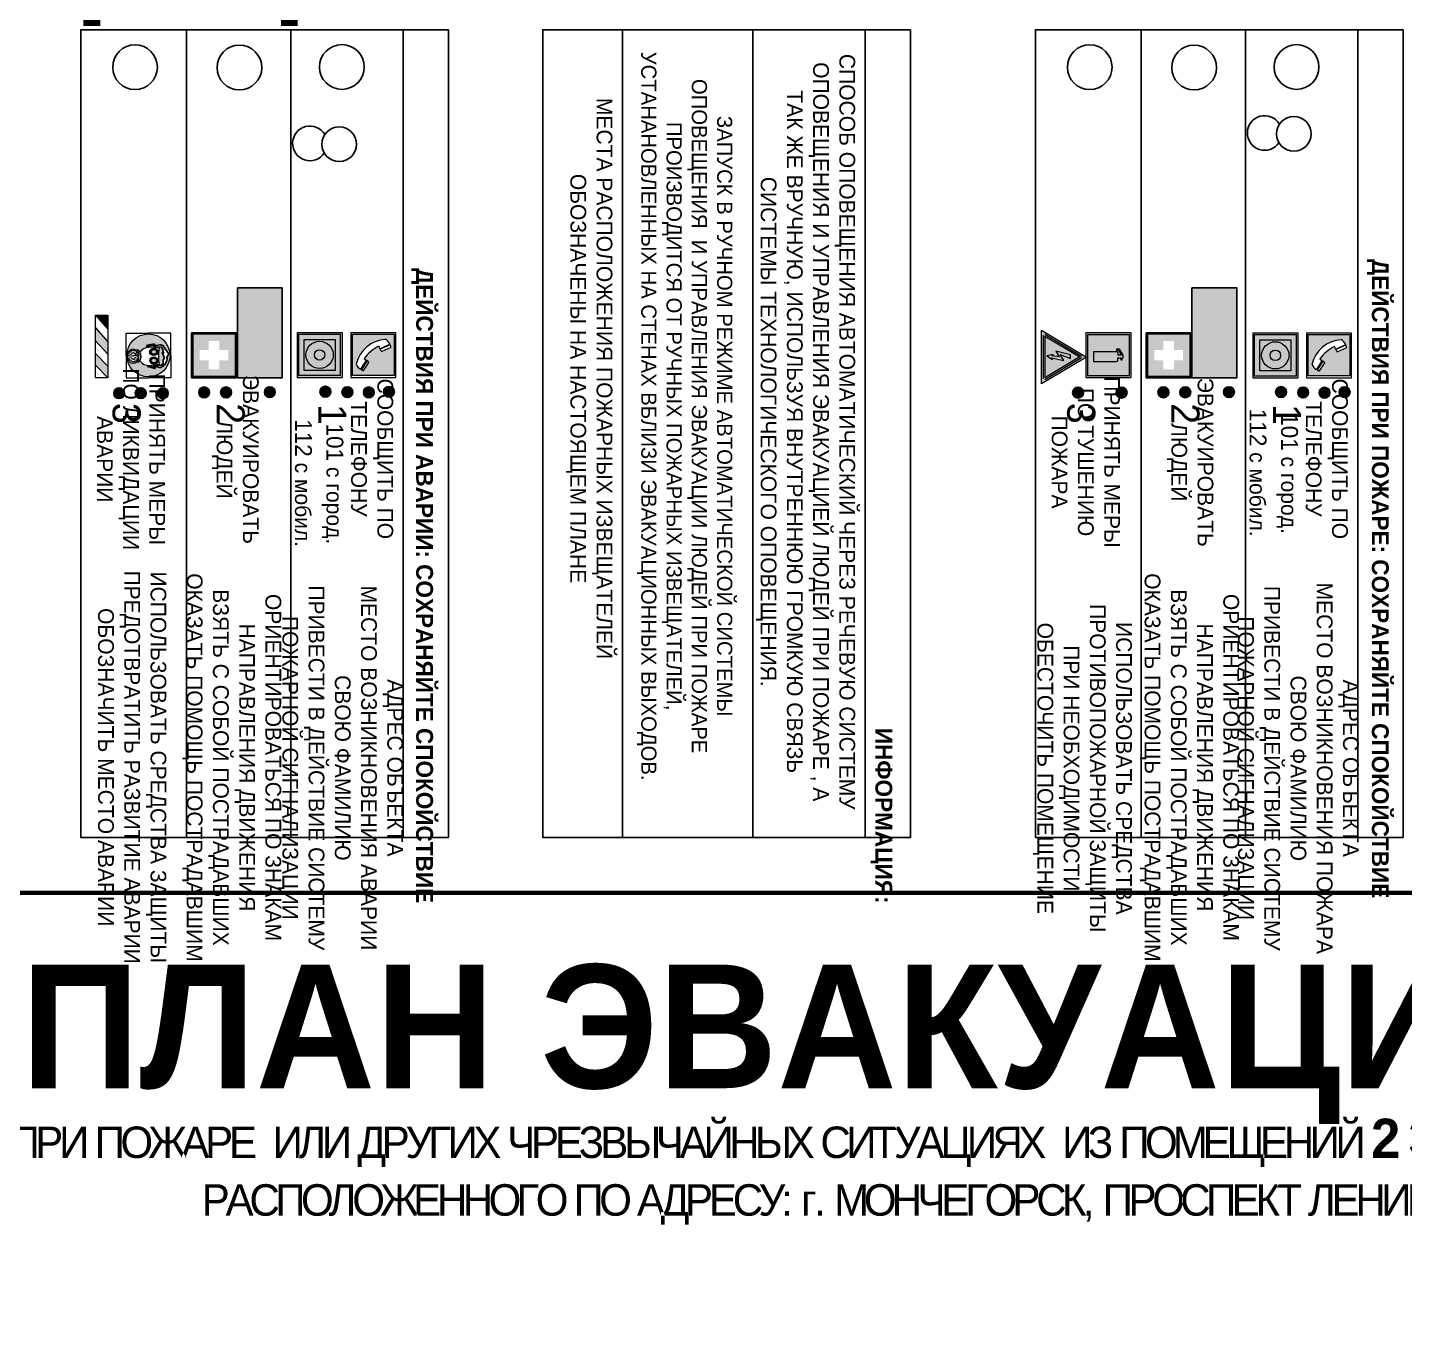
# Model space of a CAD drawing. Header units: millimetres. Extents: x 13810 to 67229, y 12374 to 21950.
# Drawn here: x 24437.2 to 24682.3, y 19401 to 19631 of the extents above; entities that cross this region are included whole.
import ezdxf

# ---------------------------------------------------------------- set-up
doc = ezdxf.new("R2010")
doc.units = ezdxf.units.MM
doc.styles.add('обычный', font='arial.ttf')

# ---------------------------------------------------------------- blocks, each defined once
blk = doc.blocks.new('A$C38D26F80')
h = blk.add_hatch(color=5)
h.dxf.hatch_style = 1
h.paths.add_polyline_path([(-8.77, -4.48, 1), (-0.19, -4.48, 1)])
h.paths.add_polyline_path([(-6.75, -3.58), (-6.75, -3.31), (-6.62, -3.22), (-6.5, -3.22), (-6.42, -3.3), (-6.39, -3.28), (-6.59, -2.23), (-6.59, -2.01), (-6.38, -1.58), (-4.76, -0.4), (-4.13, -0.79, -0.362848), (-2.1, -2.1, -0.201049), (-2.17, -2.48, 0.085434), (-2.26, -3.13), (-1.9, -3.16), (-2.25, -4.7), (-2.4, -4.59), (-2.43, -4.34), (-2.36, -4.34), (-2.14, -3.34), (-2.47, -3.42), (-2.58, -1.95), (-2.77, -1.58), (-3.58, -1.52), (-3.92, -1.26), (-5.05, -1.73), (-4.87, -1.39), (-5.41, -1.6), (-5.41, -1.46), (-6.13, -1.87), (-6.18, -3.5), (-6.56, -3.47), (-6.37, -4.59), (-6.16, -4.43), (-6.16, -4.66), (-6.36, -4.79), (-6.37, -4.8), (-6.51, -4.76)], flags=16)
h.paths.add_polyline_path([(-6.51, -4.76), (-6.36, -4.79), (-6.37, -4.8)], flags=0)
h.paths.add_polyline_path([(-5.92, -2.34, 0.089508), (-2.67, -2.35), (-2.48, -3.88, -0.268602), (-3.4, -6.18, 0.262449), (-5.2, -6.18, -0.268602), (-6.11, -3.88)], flags=16)
edge = h.paths.add_edge_path(flags=16)
edge.add_ellipse((-5.19, -3.41), major_axis=(0, 0.842), ratio=0.848992, start_angle=0, end_angle=360)
edge = h.paths.add_edge_path(flags=0)
edge.add_ellipse((-5.19, -3.39), major_axis=(0, 0.665), ratio=0.853798, start_angle=0, end_angle=360)
edge = h.paths.add_edge_path(flags=0)
edge.add_ellipse((-5.19, -3.4), major_axis=(0, 0.528), ratio=0.864094, start_angle=0, end_angle=360)
edge = h.paths.add_edge_path(flags=16)
edge.add_ellipse((-3.47, -3.4), major_axis=(0, 0.842), ratio=0.848992, start_angle=0, end_angle=360)
h.paths.add_polyline_path([(-3.13, -6.45), (-3.13, -6.84, 0.383174), (-5.57, -6.85), (-5.57, -6.49, -0.369952)], flags=16)
edge = h.paths.add_edge_path(flags=0)
edge.add_ellipse((-3.47, -3.39), major_axis=(0, 0.665), ratio=0.853798, start_angle=0, end_angle=360)
edge = h.paths.add_edge_path(flags=0)
edge.add_ellipse((-3.47, -3.4), major_axis=(0, 0.528), ratio=0.864094, start_angle=0, end_angle=360)
edge = h.paths.add_edge_path(flags=16)
edge.add_ellipse((-4.34, -7.57), major_axis=(-1.48, 0), ratio=0.744955, start_angle=0, end_angle=360)
h.paths.add_polyline_path([(-5.01, -6.85, -1), (-5.15, -6.85, -1)], flags=0)
h.paths.add_polyline_path([(-5.33, -7.14, -1), (-5.47, -7.14, -1)], flags=0)
h.paths.add_polyline_path([(-4.61, -6.71, -1), (-4.74, -6.71, -1)], flags=16)
h.paths.add_polyline_path([(-5.43, -7.51, -1), (-5.57, -7.51, -1)], flags=0)
h.paths.add_polyline_path([(-4.26, -6.67, -1), (-4.4, -6.67, -1)], flags=16)
h.paths.add_polyline_path([(-4.74, -7.14, -1), (-4.88, -7.14, -1)], flags=0)
h.paths.add_polyline_path([(-4.93, -7.43, -1), (-5.07, -7.43, -1)], flags=0)
h.paths.add_polyline_path([(-4.41, -7.07, -1), (-4.54, -7.07, -1)], flags=0)
h.paths.add_polyline_path([(-5.33, -7.87, -1), (-5.46, -7.87, -1)], flags=0)
h.paths.add_polyline_path([(-3.8, -6.71, -1), (-3.94, -6.71, -1)], flags=16)
h.paths.add_polyline_path([(-4.85, -7.78, -1), (-4.98, -7.78, -1)], flags=0)
h.paths.add_polyline_path([(-3.96, -7.14, -1), (-4.1, -7.14, -1)], flags=0)
h.paths.add_polyline_path([(-4.33, -7.53, -1), (-4.47, -7.53, -1)], flags=0)
h.paths.add_polyline_path([(-5.09, -8.12, -1), (-5.23, -8.12, -1)], flags=0)
h.paths.add_polyline_path([(-3.5, -6.94, -1), (-3.64, -6.94, -1)], flags=0)
h.paths.add_polyline_path([(-4.54, -7.97, -1), (-4.68, -7.97, -1)], flags=0)
h.paths.add_polyline_path([(-3.66, -7.39, -1), (-3.8, -7.39, -1)], flags=0)
h.paths.add_polyline_path([(-4.73, -8.35, -1), (-4.86, -8.35, -1)], flags=0)
h.paths.add_polyline_path([(-4.09, -7.96, -1), (-4.23, -7.96, -1)], flags=0)
h.paths.add_polyline_path([(-3.77, -7.74, -1), (-3.91, -7.74, -1)], flags=0)
h.paths.add_polyline_path([(-3.22, -7.27, -1), (-3.35, -7.27, -1)], flags=0)
h.paths.add_polyline_path([(-4.34, -8.4, -1), (-4.47, -8.4, -1)], flags=0)
h.paths.add_polyline_path([(-3.16, -7.61, -1), (-3.3, -7.61, -1)], flags=0)
h.paths.add_polyline_path([(-3.9, -8.35, -1), (-4.04, -8.35, -1)], flags=0)
h.paths.add_polyline_path([(-3.32, -7.91, -1), (-3.46, -7.91, -1)], flags=0)
h.paths.add_polyline_path([(-3.55, -8.23, -1), (-3.69, -8.23, -1)], flags=0)
at = {"color": 5, "lineweight": 5}
for p, q in [((-4.48, 0), (-8.96, 0)), ((-8.96, 0), (-8.96, -4.48)), ((-4.48, 0), (0, 0)), ((0, 0), (0, -4.48)), ((-6.59, -2.01), (-6.38, -1.58)), ((-6.59, -2.23), (-6.59, -2.01)), ((-6.39, -3.28), (-6.59, -2.23)), ((-6.38, -1.58), (-4.76, -0.4)), ((-6.13, -1.87), (-6.18, -3.5)), ((-5.41, -1.46), (-6.13, -1.87)), ((-5.92, -2.34), (-6.11, -3.88)), ((-4.87, -1.39), (-5.41, -1.6)), ((-5.41, -1.6), (-5.41, -1.46)), ((-3.92, -1.26), (-5.05, -1.73)), ((-5.05, -1.73), (-4.87, -1.39)), ((-4.76, -0.4), (-4.13, -0.79)), ((-3.58, -1.52), (-3.92, -1.26)), ((-2.77, -1.58), (-3.58, -1.52)), ((-2.58, -1.95), (-2.77, -1.58)), ((-2.67, -2.34), (-2.48, -3.88)), ((-2.47, -3.42), (-2.58, -1.95)), ((-8.96, -8.96), (-8.96, -4.48)), ((-6.75, -3.31), (-6.62, -3.22)), ((-6.75, -3.58), (-6.75, -3.31)), ((-6.51, -4.76), (-6.75, -3.58)), ((-6.62, -3.22), (-6.5, -3.22)), ((-6.18, -3.5), (-6.56, -3.47)), ((-6.56, -3.47), (-6.37, -4.59)), ((-6.37, -4.8), (-6.51, -4.76)), ((-6.5, -3.22), (-6.42, -3.3)), ((-6.42, -3.3), (-6.39, -3.28)), ((-6.37, -4.59), (-6.16, -4.43)), ((-6.16, -4.66), (-6.37, -4.8)), ((-6.16, -4.43), (-6.16, -4.66)), ((-2.14, -3.34), (-2.47, -3.42)), ((-2.43, -4.34), (-2.4, -4.59)), ((-2.43, -4.34), (-2.36, -4.34)), ((-2.4, -4.59), (-2.25, -4.7)), ((-2.36, -4.34), (-2.14, -3.34)), ((-1.9, -3.16), (-2.26, -3.13)), ((-2.25, -4.7), (-1.9, -3.16)), ((0, -8.96), (0, -4.48)), ((-5.57, -6.49), (-5.57, -6.85)), ((-3.13, -6.45), (-3.13, -6.84)), ((-4.48, -8.96), (-8.96, -8.96)), ((-4.48, -8.96), (0, -8.96))]:
    blk.add_line(p, q, dxfattribs=at)
at = {"color": 5}
for p, q in [((-6.59, -2.01), (-6.38, -1.58)), ((-6.59, -2.23), (-6.59, -2.01)), ((-6.39, -3.28), (-6.59, -2.23)), ((-6.38, -1.58), (-4.76, -0.4)), ((-6.13, -1.87), (-6.18, -3.5)), ((-5.41, -1.46), (-6.13, -1.87)), ((-4.87, -1.39), (-5.41, -1.6)), ((-5.41, -1.6), (-5.41, -1.46)), ((-3.92, -1.26), (-5.05, -1.73)), ((-5.05, -1.73), (-4.87, -1.39)), ((-4.76, -0.4), (-4.13, -0.79)), ((-3.58, -1.52), (-3.92, -1.26)), ((-2.77, -1.58), (-3.58, -1.52)), ((-2.58, -1.95), (-2.77, -1.58)), ((-2.47, -3.42), (-2.58, -1.95)), ((-6.75, -3.31), (-6.62, -3.22)), ((-6.75, -3.58), (-6.75, -3.31)), ((-6.51, -4.76), (-6.75, -3.58)), ((-6.62, -3.22), (-6.5, -3.22)), ((-6.18, -3.5), (-6.56, -3.47)), ((-6.56, -3.47), (-6.37, -4.59)), ((-6.37, -4.8), (-6.51, -4.76)), ((-6.36, -4.79), (-6.51, -4.76)), ((-6.5, -3.22), (-6.42, -3.3)), ((-6.42, -3.3), (-6.39, -3.28)), ((-6.37, -4.59), (-6.16, -4.43)), ((-6.16, -4.66), (-6.37, -4.8)), ((-6.16, -4.66), (-6.36, -4.79)), ((-6.16, -4.43), (-6.16, -4.66)), ((-2.14, -3.34), (-2.47, -3.42)), ((-2.4, -4.59), (-2.43, -4.34)), ((-2.43, -4.34), (-2.36, -4.34)), ((-2.25, -4.7), (-2.4, -4.59)), ((-2.36, -4.34), (-2.14, -3.34)), ((-2.26, -3.13), (-1.9, -3.16)), ((-1.9, -3.16), (-2.25, -4.7))]:
    blk.add_line(p, q, dxfattribs=at)
at = {"color": 5, "lineweight": 5}
for centre, radius in [((-4.48, -4.48), 4.29), ((-5.5, -7.51), 0.0678), ((-5.4, -7.14), 0.0678), ((-5.4, -7.87), 0.0678), ((-5.16, -8.12), 0.0678), ((-5.08, -6.85), 0.0678), ((-5, -7.43), 0.0678), ((-4.91, -7.78), 0.0678), ((-4.81, -7.14), 0.0678), ((-4.67, -6.71), 0.0678), ((-4.61, -7.97), 0.0678), ((-4.47, -7.07), 0.0678), ((-4.4, -7.53), 0.0678), ((-4.33, -6.67), 0.0678), ((-4.16, -7.96), 0.0678), ((-4.03, -7.14), 0.0678), ((-3.87, -6.71), 0.0678), ((-3.84, -7.74), 0.0678), ((-3.73, -7.39), 0.0678), ((-3.62, -8.23), 0.0678), ((-3.57, -6.94), 0.0678), ((-3.39, -7.91), 0.0678), ((-3.28, -7.27), 0.0678), ((-3.23, -7.61), 0.0678), ((-4.79, -8.35), 0.0678), ((-4.4, -8.4), 0.0678), ((-3.97, -8.35), 0.0678)]:
    blk.add_circle(centre, radius, dxfattribs=at)
for centre, radius, start, end in [((-4.28, 6.66), 9.15, 259.6987, 280.1569), ((-0.47, -3.05), 1.79, 161.5846, 182.4584), ((-2.6, -2.2), 0.513, 326.4781, 11.7739), ((-3.66, -4.24), 2.47, 171.573, 231.7124), ((-4.93, -4.24), 2.47, 308.2876, 8.427), ((-4.33, -7.88), 1.87, 50.358, 131.5662), ((-4.34, -8.2), 1.82, 48.4943, 132.3565), ((-4.3, -7.78), 1.83, 60.5889, 119.4111)]:
    blk.add_arc(centre, radius, start, end, dxfattribs=at)
at = {"color": 5}
for centre, radius, start, end in [((-3.89, -2.66), 1.88, 17.387, 97.1599), ((-0.35, -3.07), 1.91, 162.2553, 181.7878), ((-2.6, -2.2), 0.511, 326.3906, 11.8614)]:
    blk.add_arc(centre, radius, start, end, dxfattribs=at)
at = {"color": 5, "lineweight": 5}
for centre, major_axis, ratio in [((-5.19, -3.41), (0, 0.842), 0.848992), ((-5.19, -3.39), (0, 0.665), 0.853798), ((-3.47, -3.4), (0, 0.842), 0.848992), ((-3.47, -3.39), (0, 0.665), 0.853798), ((-5.19, -3.4), (0, 0.528), 0.864094), ((-3.47, -3.4), (0, 0.528), 0.864094), ((-4.34, -7.57), (-1.48, 0), 0.744955)]:
    blk.add_ellipse(centre, major_axis=major_axis, ratio=ratio, dxfattribs=at)
blk = doc.blocks.new('A$C47DD6509')
at = {"lineweight": 5}
for points in [[(-8.69, 0), (-11.19, 0), (-11.19, -2.22)], [(-4.22, 0), (-6.45, 0), (-8.91, -2.22), (-6.61, -2.22)], [(0, 0), (-2.09, 0), (-4.36, -2.22), (-2.29, -2.22)]]:
    blk.add_hatch(color=242, dxfattribs=at).paths.add_polyline_path(points)
at = {"color": 242, "lineweight": 5}
for p, q in [((-11.19, -2.22), (-8.69, 0)), ((-11.19, -2.22), (-11.19, 0)), ((-11.19, 0), (-8.69, 0)), ((-11.19, 0), (0, 0)), ((-8.91, -2.22), (-6.45, 0)), ((-6.61, -2.22), (-4.22, 0)), ((-4.36, -2.22), (-2.09, 0)), ((-2.29, -2.22), (0, 0)), ((0, 0), (0, -2.22)), ((0, -2.22), (-11.19, -2.22))]:
    blk.add_line(p, q, dxfattribs=at)
blk = doc.blocks.new('A$C32E8229D')
at = {"true_color": 0xffffff}
blk.add_hatch(color=7, dxfattribs=at).paths.add_polyline_path([(0, 0), (0, -8), (16, -8), (16, 0)])
h = blk.add_hatch(color=126)
h.paths.add_polyline_path([(0.2, -0.2), (15.8, -0.2), (15.8, -7.8), (0.2, -7.8)])
h.paths.add_polyline_path([(13.49, -2.05), (12.08, -2.05), (11.37, -2.63, 0.162397), (11.29, -2.84), (11.29, -3.63), (10.35, -3.63), (10.35, -4.05), (11.68, -4.05), (11.68, -3.48), (12.26, -4.28), (11.29, -5.1), (11.29, -6.78), (11.85, -6.78), (11.85, -5.44), (12.8, -4.64), (12.8, -5.94), (14.46, -5.94), (14.46, -5.39), (13.45, -5.39), (13.45, -3.97), (12.46, -2.59), (13.15, -2.59), (13.69, -3.34), (14.18, -3)], flags=16)
h.paths.add_polyline_path([(10.74, -1.82, 1), (11.8, -1.82, 1)], flags=16)
h.paths.add_polyline_path([(9.39, -3.59), (5.99, -3.59), (6.56, -3.03), (5.91, -3.03), (5.1, -3.83), (5.91, -4.64), (6.56, -4.64), (5.99, -4.09), (9.39, -4.09)], flags=16)
h.paths.add_polyline_path([(4.29, -1.08), (1.72, -1.08), (1.72, -6.6), (4.29, -6.6)], flags=16)
at = {"color": 126}
blk.add_lwpolyline([(16, -8), (0, -8), (0, 0), (16, 0)], close=True, dxfattribs=at)
blk = doc.blocks.new('A$C18900ED3')
h = blk.add_hatch(color=126)
h.paths.add_polyline_path([(-0.18, -0.18), (-7.02, -0.18), (-7.02, -7.02), (-0.18, -7.02)])
h.paths.add_polyline_path([(-5.89, -4.46), (-5.89, -2.77), (-4.46, -2.77), (-4.46, -1.31), (-2.77, -1.31), (-2.77, -2.77), (-1.33, -2.77), (-1.33, -4.46), (-2.77, -4.46), (-2.77, -5.89), (-4.46, -5.89), (-4.46, -4.46)], flags=16)
at = {"color": 126}
for p, q in [((-7.2, 0), (-7.2, -7.2)), ((0, 0), (-7.2, 0)), ((0, -7.2), (0, 0)), ((-7.02, -7.02), (-7.02, -0.18)), ((-7.02, -0.18), (-0.18, -0.18)), ((-0.18, -0.18), (-0.18, -7.02)), ((-7.2, -7.2), (0, -7.2)), ((-0.18, -7.02), (-7.02, -7.02))]:
    blk.add_line(p, q, dxfattribs=at)
blk = doc.blocks.new('A$C456E1F9C')
at = {"lineweight": 5}
h = blk.add_hatch(color=242, dxfattribs=at)
h.paths.add_polyline_path([(0.51, -1.47), (0.51, -13.26), (12.29, -13.26), (12.29, -1.47)])
h.paths.add_polyline_path([(5.42, -4.95, -0.254479), (4.78, -5.4), (3.52, -2.53, -0.209735), (4.23, -2.4)], flags=16)
h.paths.add_polyline_path([(8.53, -8.6), (10.87, -10.17), (10.54, -10.76), (8.03, -9.13, -0.192251)], flags=16)
h.paths.add_polyline_path([(4.61, -5.49, 0.005518), (3.87, -5.72, 0.128647), (7.49, -10.01, 0.00809), (7.83, -9.33), (10.47, -10.97, -0.16736), (8.99, -12.25, -0.327862), (1.95, -3.95, -0.166952), (3.36, -2.62)], flags=16)
at = {"color": 242, "lineweight": 5}
for p, q in [((0, -13.77), (0, -0.97)), ((12.8, -0.97), (0, -0.97)), ((4.61, -5.49), (3.36, -2.62)), ((3.52, -2.53), (4.78, -5.4)), ((4.23, -2.4), (5.42, -4.95)), ((12.8, -13.77), (12.8, -0.97)), ((7.83, -9.33), (10.47, -10.97)), ((8.03, -9.13), (10.54, -10.76)), ((10.81, -10.12), (8.53, -8.6)), ((10.54, -10.76), (10.8, -10.3)), ((10.8, -10.3), (10.81, -10.12)), ((0, -13.77), (12.8, -13.77))]:
    blk.add_line(p, q, dxfattribs=at)
blk.add_lwpolyline([(0.51, -1.47), (12.29, -1.47), (12.29, -13.26), (0.51, -13.26)], close=True, dxfattribs=at)
for centre, radius, start, end in [((4.59, -5.34), 2.99, 114.2845, 152.1974), ((4.02, -3.27), 0.891, 76.3284, 123.7092), ((11.12, -3.31), 9.19, 183.9915, 256.6009), ((14.98, -39.1), 35.17, 107.1487, 108.4135), ((13.86, -0.94), 11.08, 205.5536, 234.8762), ((4.68, -4.59), 0.824, 276.9621, 334.0723), ((-13.31, 0.8), 23.44, 332.5487, 334.4027), ((8.94, -9.5), 0.989, 114.4092, 157.9388), ((7.87, -9.46), 3, 291.9291, 329.9329)]:
    blk.add_arc(centre, radius, start, end, dxfattribs=at)
blk = doc.blocks.new('A$C54414219')
at = {"true_color": 0xffffff}
h = blk.add_hatch(color=7, dxfattribs=at)
h.paths.add_polyline_path([(2.39, -9.45), (2.39, -18.3), (11.23, -18.3), (11.23, -9.45)], flags=0)
h.paths.add_polyline_path([(10.71, -13.87, -1), (2.92, -13.87, -1)], flags=0)
h.paths.add_polyline_path([(8.3, -13.87, -1), (5.33, -13.87, -1)], flags=0)
h.paths.add_polyline_path([(0.41, -7.47), (0.41, -20.27), (13.21, -20.27), (13.21, -7.47)])
h.paths.add_polyline_path([(0.92, -19.77), (12.71, -19.77), (12.71, -7.98), (0.92, -7.98)], flags=16)
h.paths.add_polyline_path([(11.23, -9.45), (11.23, -18.3), (2.39, -18.3), (2.39, -9.45)], flags=0)
at = {"lineweight": 5}
h = blk.add_hatch(color=242, dxfattribs=at)
h.paths.add_polyline_path([(12.71, -7.98), (0.92, -7.98), (0.92, -19.77), (12.71, -19.77)])
h.paths.add_polyline_path([(11.23, -18.3), (2.39, -18.3), (2.39, -9.45), (11.23, -9.45)], flags=16)
h.paths.add_polyline_path([(10.71, -13.87, -1), (2.92, -13.87, -1)], flags=0)
h.paths.add_polyline_path([(8.3, -13.87, -1), (5.33, -13.87, -1)], flags=0)
at = {"true_color": 0xffffff}
h = blk.add_hatch(color=7, dxfattribs=at)
h.paths.add_polyline_path([(2.39, -9.45), (2.39, -18.3), (11.23, -18.3), (11.23, -9.45)])
h.paths.add_polyline_path([(10.71, -13.87, -1), (2.92, -13.87, -1)], flags=16)
h.paths.add_polyline_path([(8.3, -13.87, -1), (5.33, -13.87, -1)], flags=0)
at = {"lineweight": 5}
h = blk.add_hatch(color=242, dxfattribs=at)
h.paths.add_polyline_path([(2.92, -13.87, 1), (10.71, -13.87, 1)])
h.paths.add_polyline_path([(8.3, -13.87, -1), (5.33, -13.87, -1)], flags=16)
at = {"color": 242, "lineweight": 5}
for p, q in [((0.41, -20.27), (0.41, -7.47)), ((0.41, -7.47), (13.21, -7.47)), ((0.41, -7.47), (13.21, -7.47)), ((13.21, -20.27), (13.21, -7.47)), ((0.41, -20.27), (13.21, -20.27))]:
    blk.add_line(p, q, dxfattribs=at)
for points in [[(0.92, -7.98), (12.71, -7.98), (12.71, -19.77), (0.92, -19.77)], [(2.39, -9.45), (11.23, -9.45), (11.23, -18.3), (2.39, -18.3)]]:
    blk.add_lwpolyline(points, close=True, dxfattribs=at)
for radius in [3.89, 1.49]:
    blk.add_circle((6.81, -13.87), radius, dxfattribs=at)
blk = doc.blocks.new('A$C3E6D3DDE')
at = {"lineweight": 5}
h = blk.add_hatch(color=40, dxfattribs=at)
h.paths.add_polyline_path([(24.1, 1.45), (16.46, -11.35), (31.74, -11.35)])
h.paths.add_polyline_path([(24.09, -0.46), (30.03, -10.41), (18.14, -10.41)], flags=16)
h.paths.add_polyline_path([(24.54, -3.08), (23.41, -6.02), (25.13, -5.01), (24.33, -8.5), (24.82, -8.27), (23.79, -9.86), (23.4, -8.04), (23.8, -8.43), (24.04, -6.29), (22.39, -7.25), (23.44, -3.08)], flags=0)
h = blk.add_hatch(color=256, dxfattribs=at)
h.paths.add_polyline_path([(24.37, 0.03, 0.567511), (23.82, 0.03), (17.59, -10.4, 0.582454), (17.86, -10.88), (30.32, -10.88, 0.582149), (30.6, -10.4)])
h.paths.add_polyline_path([(24.09, -0.46), (18.14, -10.41), (30.03, -10.41)], flags=16)
h.paths.add_polyline_path([(24.54, -3.08), (23.41, -6.02), (25.13, -5.01), (24.33, -8.5), (24.82, -8.27), (23.79, -9.86), (23.4, -8.04), (23.8, -8.43), (24.04, -6.29), (22.39, -7.25), (23.44, -3.08)], flags=0)
h = blk.add_hatch(color=40, dxfattribs=at)
h.paths.add_polyline_path([(24.09, -0.46), (18.14, -10.41), (30.03, -10.41)])
h.paths.add_polyline_path([(24.82, -8.27), (23.79, -9.86), (23.4, -8.04), (23.8, -8.43), (24.04, -6.29), (22.39, -7.25), (23.44, -3.08), (24.54, -3.08), (23.41, -6.02), (25.13, -5.01), (24.33, -8.5)], flags=16)
at = {"color": 40, "lineweight": 5}
for p, q in [((16.46, -11.35), (24.1, 1.45)), ((24.1, 1.45), (31.74, -11.35))]:
    blk.add_line(p, q, dxfattribs=at)
at = {"lineweight": 5}
for p, q in [((17.59, -10.4), (23.82, 0.03)), ((24.37, 0.03), (30.6, -10.4)), ((18.14, -10.41), (24.09, -0.46)), ((23.44, -3.08), (22.39, -7.25)), ((23.41, -6.02), (24.54, -3.08)), ((24.54, -3.08), (23.44, -3.08)), ((24.09, -0.46), (30.03, -10.41)), ((22.39, -7.25), (24.04, -6.29)), ((25.13, -5.01), (23.41, -6.02)), ((24.04, -6.29), (23.8, -8.43)), ((24.33, -8.5), (25.13, -5.01)), ((17.86, -10.88), (30.32, -10.88)), ((18.14, -10.41), (30.03, -10.41)), ((23.8, -8.43), (23.4, -8.04)), ((23.4, -8.04), (23.79, -9.86)), ((23.79, -9.86), (24.82, -8.27)), ((24.82, -8.27), (24.33, -8.5))]:
    blk.add_line(p, q, dxfattribs=at)
at = {"color": 50, "lineweight": 5}
blk.add_line((31.74, -11.35), (16.46, -11.35), dxfattribs=at)
blk = doc.blocks.new('A$C3AD82952')
at = {"true_color": 0xf5f5ff}
h = blk.add_hatch(color=7, dxfattribs=at)
h.dxf.hatch_style = 1
h.paths.add_polyline_path([(8.21, 8.73, 0.414214), (7.89, 9.05), (7.22, 9.05), (7.22, 9.92), (7.59, 9.92, 1), (7.57, 10.36), (7.22, 10.36), (7.22, 10.6), (6.43, 10.6), (6.43, 10.36), (6.01, 10.36), (4.74, 9.59), (4.74, 8.69), (4.98, 8.73), (4.98, 9.26), (6.12, 9.91), (6.43, 9.91), (6.43, 9.05), (5.76, 9.05, 0.414214), (5.44, 8.73), (5.44, 2.2), (8.21, 2.2)], flags=0)
h.paths.add_polyline_path([(12.8, 12.8), (0, 12.8), (0, 0), (12.8, 0)])
h.paths.add_polyline_path([(0.51, 12.29), (12.29, 12.29), (12.29, 0.51), (0.51, 0.51)], flags=16)
h.paths.add_polyline_path([(4.74, 9.59), (6.01, 10.36), (6.43, 10.36), (6.43, 10.6), (7.22, 10.6), (7.22, 10.36), (7.59, 10.36, -0.94586), (7.59, 9.92), (7.22, 9.92), (7.22, 9.05), (7.89, 9.05, -0.414214), (8.21, 8.73), (8.21, 2.2), (5.44, 2.2), (5.44, 8.73, -0.414214), (5.76, 9.05), (6.43, 9.05), (6.43, 9.91), (6.12, 9.91), (4.98, 9.26), (4.98, 8.73), (4.74, 8.69)], flags=0)
h = blk.add_hatch(color=242)
h.dxf.hatch_style = 1
h.paths.add_polyline_path([(12.29, 12.29), (0.51, 12.29), (0.51, 0.51), (12.29, 0.51)])
h.paths.add_polyline_path([(4.74, 8.69), (4.74, 9.59), (6.01, 10.36), (6.43, 10.36), (6.43, 10.6), (7.22, 10.6), (7.22, 10.36), (7.59, 10.36, -0.94586), (7.59, 9.92), (7.22, 9.92), (7.22, 9.05), (7.89, 9.05, -0.414214), (8.21, 8.73), (8.21, 2.2), (5.44, 2.2), (5.44, 8.73, -0.414214), (5.76, 9.05), (6.43, 9.05), (6.43, 9.91), (6.12, 9.91), (4.98, 9.26), (4.98, 8.73)], flags=16)
h = blk.add_hatch(color=7, dxfattribs=at)
h.dxf.hatch_style = 1
h.paths.add_polyline_path([(8.21, 8.73, 0.414214), (7.89, 9.05), (7.22, 9.05), (7.22, 9.92), (7.59, 9.92, 1), (7.57, 10.36), (7.22, 10.36), (7.22, 10.6), (6.43, 10.6), (6.43, 10.36), (6.01, 10.36), (4.74, 9.59), (4.74, 8.69), (4.98, 8.73), (4.98, 9.26), (6.12, 9.91), (6.43, 9.91), (6.43, 9.05), (5.76, 9.05, 0.414214), (5.44, 8.73), (5.44, 2.2), (8.21, 2.2)])
at = {"color": 242, "lineweight": 5}
for p, q in [((0, 0), (0, 12.8)), ((0, 12.8), (12.8, 12.8)), ((12.8, 0), (12.8, 12.8)), ((6.01, 10.36), (4.74, 9.59)), ((4.74, 9.59), (4.74, 8.69)), ((4.74, 8.69), (4.98, 8.73)), ((4.98, 9.26), (6.12, 9.91)), ((4.98, 8.73), (4.98, 9.26)), ((5.44, 2.2), (5.44, 8.73)), ((5.76, 9.05), (6.43, 9.05)), ((6.01, 10.36), (6.43, 10.36)), ((6.12, 9.91), (6.43, 9.91)), ((7.22, 10.6), (6.43, 10.6)), ((6.43, 10.6), (6.43, 10.36)), ((6.43, 9.91), (6.43, 9.05)), ((7.22, 10.36), (7.22, 10.6)), ((7.59, 10.36), (7.22, 10.36)), ((7.22, 9.05), (7.22, 9.92)), ((7.59, 9.92), (7.22, 9.92)), ((7.89, 9.05), (7.22, 9.05)), ((8.21, 2.2), (8.21, 8.73)), ((0, 0), (12.8, 0)), ((5.44, 2.2), (8.21, 2.2))]:
    blk.add_line(p, q, dxfattribs=at)
blk.add_lwpolyline([(0.51, 12.29), (12.29, 12.29), (12.29, 0.51), (0.51, 0.51)], close=True, dxfattribs=at)
for centre, radius, start, end in [((5.76, 8.73), 0.32, 90, 180), ((7.58, 10.14), 0.223, 273.1875, 86.8125), ((7.89, 8.73), 0.32, 0, 90)]:
    blk.add_arc(centre, radius, start, end, dxfattribs=at)

msp = doc.modelspace()

# ---------------------------------------------------------------- hatches: boundary and pattern name
at = {"lineweight": 0}
h = msp.add_hatch(color=256, dxfattribs=at)
h.dxf.hatch_style = 1
h.paths.add_polyline_path([(24453.5, 19566.9, 1), (24453.5, 19564.96, 1)])
h = msp.add_hatch(color=256, dxfattribs=at)
h.dxf.hatch_style = 1
h.paths.add_polyline_path([(24457.33, 19566.9, 1), (24457.33, 19564.97, 1)])
h = msp.add_hatch(color=256, dxfattribs=at)
h.dxf.hatch_style = 1
h.paths.add_polyline_path([(24461.28, 19566.89, 1), (24461.28, 19564.96, 1)])
h = msp.add_hatch(color=256, dxfattribs=at)
h.dxf.hatch_style = 1
h.paths.add_polyline_path([(24468.63, 19567.05, 1), (24468.63, 19565.12, 1)])
h = msp.add_hatch(color=256, dxfattribs=at)
h.dxf.hatch_style = 1
h.paths.add_polyline_path([(24472.53, 19567.04, 1), (24472.53, 19565.11, 1)])
h = msp.add_hatch(color=256, dxfattribs=at)
h.dxf.hatch_style = 1
h.paths.add_polyline_path([(24480.31, 19567.08, 1), (24480.31, 19565.15, 1)])
h = msp.add_hatch(color=256, dxfattribs=at)
h.dxf.hatch_style = 1
h.paths.add_polyline_path([(24490.2, 19567.17, 1), (24490.2, 19565.24, 1)])
h = msp.add_hatch(color=256, dxfattribs=at)
h.dxf.hatch_style = 1
h.paths.add_polyline_path([(24494.13, 19567.09, 1), (24494.13, 19565.15, 1)])
h = msp.add_hatch(color=256, dxfattribs=at)
h.dxf.hatch_style = 1
h.paths.add_polyline_path([(24497.94, 19567.05, 1), (24497.94, 19565.12, 1)])
h = msp.add_hatch(color=256, dxfattribs=at)
h.dxf.hatch_style = 1
h.paths.add_polyline_path([(24501.52, 19567.15, 1), (24501.52, 19565.22, 1)])
h = msp.add_hatch(color=256, dxfattribs=at)
h.dxf.hatch_style = 1
h.paths.add_polyline_path([(24624.17, 19566.99, 1), (24624.17, 19565.06, 1)])
h = msp.add_hatch(color=256, dxfattribs=at)
h.dxf.hatch_style = 1
h.paths.add_polyline_path([(24631.94, 19567, 1), (24631.94, 19565.07, 1)])
h = msp.add_hatch(color=256, dxfattribs=at)
h.dxf.hatch_style = 1
h.paths.add_polyline_path([(24639.36, 19567.06, 1), (24639.36, 19565.13, 1)])
h = msp.add_hatch(color=256, dxfattribs=at)
h.dxf.hatch_style = 1
h.paths.add_polyline_path([(24643.26, 19567.05, 1), (24643.26, 19565.12, 1)])
h = msp.add_hatch(color=256, dxfattribs=at)
h.dxf.hatch_style = 1
h.paths.add_polyline_path([(24651.04, 19567.09, 1), (24651.04, 19565.16, 1)])
h = msp.add_hatch(color=256, dxfattribs=at)
h.dxf.hatch_style = 1
h.paths.add_polyline_path([(24660.31, 19567.1, 1), (24660.31, 19565.17, 1)])
h = msp.add_hatch(color=256, dxfattribs=at)
h.dxf.hatch_style = 1
h.paths.add_polyline_path([(24664.24, 19567.02, 1), (24664.24, 19565.09, 1)])
h = msp.add_hatch(color=256, dxfattribs=at)
h.dxf.hatch_style = 1
h.paths.add_polyline_path([(24668.05, 19566.98, 1), (24668.05, 19565.05, 1)])
h = msp.add_hatch(color=256, dxfattribs=at)
h.dxf.hatch_style = 1
h.paths.add_polyline_path([(24671.63, 19567.09, 1), (24671.63, 19565.16, 1)])

# ---------------------------------------------------------------- linework, layer by layer
at = {"color": 2, "lineweight": 100}
for points in [[(24287.54, 19871.98), (24887.54, 19871.98), (24887.54, 19476.98), (24287.54, 19476.98)], [(24287.54, 19476.98), (24887.54, 19476.98), (24887.54, 19081.98), (24287.54, 19081.98)]]:
    msp.add_lwpolyline(points, close=True, dxfattribs=at)
at = {"lineweight": 0, "const_width": 3}
for points in [[(24448.63, 19692.39), (24448.63, 19631.31)], [(24483.8, 19631.31), (24483.8, 19684.77)]]:
    msp.add_lwpolyline(points, dxfattribs=at)
for points in [[(24504.06, 19630.63), (24504.06, 19486.86), (24446.66, 19486.86), (24446.66, 19630.63)], [(24504.06, 19630.63), (24504.06, 19486.86), (24512.11, 19486.86), (24512.11, 19630.63)], [(24673.99, 19630.63), (24673.99, 19486.86), (24616.59, 19486.86), (24616.59, 19630.63)], [(24673.99, 19630.63), (24673.99, 19486.86), (24682.04, 19486.86), (24682.04, 19630.63)]]:
    msp.add_lwpolyline(points, close=True)
for points in [[(24465.49, 19572.21), (24465.49, 19630.63), (24465.49, 19486.86)], [(24484.06, 19572.21), (24484.06, 19630.63), (24484.06, 19486.86)], [(24635.42, 19572.21), (24635.42, 19630.63), (24635.42, 19486.86)], [(24653.99, 19572.21), (24653.99, 19630.63), (24653.99, 19486.86)]]:
    msp.add_lwpolyline(points)
at = {"color": 0}
msp.add_lwpolyline([(24594.36, 19630.63), (24594.36, 19486.86), (24528.91, 19486.86), (24528.91, 19630.63)], close=True, dxfattribs=at)
for points in [[(24543.07, 19630.63), (24543.07, 19486.86)], [(24566.32, 19630.63), (24566.32, 19486.86)], [(24586.31, 19630.63), (24586.31, 19486.86)]]:
    msp.add_lwpolyline(points, dxfattribs=at)
for centre, radius in [((24456.33, 19623.97), 3.98), ((24474.91, 19623.91), 3.98), ((24493.14, 19624), 3.98), ((24626.26, 19623.97), 3.98), ((24644.84, 19623.91), 3.98), ((24663.07, 19624), 3.98), ((24662.59, 19612.1), 3.08), ((24492.67, 19610.25), 3.08), ((24453.5, 19565.93), 0.966), ((24457.33, 19565.93), 0.966), ((24461.28, 19565.93), 0.966), ((24468.63, 19566.08), 0.966), ((24472.53, 19566.08), 0.966), ((24480.31, 19566.12), 0.966), ((24490.2, 19566.2), 0.966), ((24494.13, 19566.12), 0.966), ((24497.94, 19566.08), 0.966), ((24501.52, 19566.19), 0.966), ((24624.17, 19566.03), 0.966), ((24631.94, 19566.03), 0.966), ((24639.36, 19566.09), 0.966), ((24643.26, 19566.09), 0.966), ((24651.04, 19566.13), 0.966), ((24660.31, 19566.14), 0.966), ((24664.24, 19566.06), 0.966), ((24668.05, 19566.02), 0.966), ((24671.63, 19566.12), 0.966)]:
    msp.add_circle(centre, radius)
for centre in [(24657.39, 19612.25), (24487.46, 19610.4)]:
    msp.add_arc(centre, 3.08, 30.7434, 325.8808)

# ---------------------------------------------------------------- block references
at = {"xscale": -1, "rotation": 270}
for p in [(24482.54, 19568.68), (24652.46, 19568.68)]:
    msp.add_blockref('A$C32E8229D', p, dxfattribs=at)
at = {"color": 242, "true_color": 0xc1121c, "rotation": 270}
msp.add_blockref('A$C47DD6509', (24451.5, 19568.65), dxfattribs=at)
at = {"rotation": 270}
for name, p, xscale, yscale, zscale in [('A$C38D26F80', (24462.72, 19568.65), 0.8928571427240968, 0.8928571427240968, 0.8928571427240968), ('A$C18900ED3', (24474.39, 19568.68), 1.111111111007631, 1.111111111007631, 1.111111111007631), ('A$C54414219', (24497.85, 19577), 0.625, 0.625, 0.625), ('A$C456E1F9C', (24503.34, 19576.74), 0.625, 0.625, 0.625), ('A$C3E6D3DDE', (24624.77, 19587.44), 0.625, 0.625, 0.625), ('A$C3AD82952', (24625.58, 19576.73), 0.625, 0.625, 0.625), ('A$C18900ED3', (24644.31, 19568.68), 1.111111111007631, 1.111111111007631, 1.111111111007631), ('A$C54414219', (24667.96, 19576.93), 0.625, 0.625, 0.625), ('A$C456E1F9C', (24673.45, 19576.68), 0.625, 0.625, 0.625)]:
    msp.add_blockref(name, p, dxfattribs=dict(at, xscale=xscale, yscale=yscale, zscale=zscale))

# ---------------------------------------------------------------- texts
at = {"lineweight": 0, "attachment_point": 5, "rotation": 270, "style": 'обычный'}
for s, insert, char_height, width in [('{\\fProxima Nova Rg|b0|i0|c204|p2;\\P\\pt8.1;ЗАПУСК В РУЧНОМ РЕЖИМЕ АВТОМАТИЧЕСКОЙ СИСТЕМЫ ОПОВЕЩЕНИЯ  И УПРАВЛЕНИЯ ЭВАКУАЦИИ ЛЮДЕЙ ПРИ ПОЖАРЕ ПРОИЗВОДИТСЯ ОТ РУЧНЫХ ПОЖАРНЫХ ИЗВЕЩАТЕЛЕЙ, УСТАНАНОВЛЕННЫХ НА СТЕНАХ ВБЛИЗИ ЭВАКУАЦИОННЫХ ВЫХОДОВ. }', (24556.39, 19561.85), 2.7, 131.4512), ('{\\fProxima Nova Rg|b0|i0|c204|p2;СПОСОБ ОПОВЕЩЕНИЯ АВТОМАТИЧЕСКИЙ ЧЕРЕЗ РЕЧЕВУЮ СИСТЕМУ ОПОВЕЩЕНИЯ И УПРАВЛЕНИЯ ЭВАКУАЦИЕЙ ЛЮДЕЙ ПРИ ПОЖАРЕ , А ТАК ЖЕ ВРУЧНУЮ, ИСПОЛЬЗУЯ ВНУТРЕННЮЮ ГРОМКУЮ СВЯЗЬ СИСТЕМЫ ТЕХНОЛОГИЧЕСКОГО ОПОВЕЩЕНИЯ.}', (24575.69, 19559.07), 2.8, 137.0334), ('\\pt8.4;{\\fProxima Nova Rg|b0|i0|c204|p2;\\PМЕСТА РАСПОЛОЖЕНИЯ ПОЖАРНЫХ ИЗВЕЩАТЕЛЕЙ ОБОЗНАЧЕНЫ НА НАСТОЯЩЕМ ПЛАНЕ}', (24539.48, 19568.55), 2.8, 118.5618), ('{\\fProxima Nova Rg|b1|i0|c204|p2;ДЕЙСТВИЯ ПРИ ПОЖАРЕ: СОХРАНЯЙТЕ СПОКОЙСТВИЕ\\H1.6644x; }', (24677.54, 19532.92), 3, 175.1736), ('{\\fProxima Nova Rg|b1|i0|c204|p2;ДЕЙСТВИЯ ПРИ АВАРИИ: СОХРАНЯЙТЕ СПОКОЙСТВИЕ\\H1.6644x; }', (24507.43, 19531.68), 3, 175.1736), ('{\\fProxima Nova Rg|b0|i0|c204|p2;ПРИНЯТЬ МЕРЫ \\PПО ЛИКВИДАЦИИ \\PАВАРИИ}', (24455.61, 19554.18), 2.8, 126.6484), ('{\\fProxima Nova Rg|b0|i0|c204|p2;ЭВАКУИРОВАТЬ \\PЛЮДЕЙ}', (24474.19, 19554.14), 2.8, 126.6484), ('{\\fProxima Nova Rg|b0|i0|c204|p2;СООБЩИТЬ ПО \\PТЕЛЕФОНУ}', (24498.51, 19554.25), 2.8, 126.6484), ('{\\fProxima Nova Rg|b0|i0|c204|p2;ПРИНЯТЬ МЕРЫ \\PПО ТУШЕНИЮ \\PПОЖАРА}', (24625.54, 19553.68), 2.8, 126.6484), ('{\\fProxima Nova Rg|b0|i0|c204|p2;ЭВАКУИРОВАТЬ \\PЛЮДЕЙ}', (24644.12, 19553.64), 2.8, 126.6484), ('{\\fProxima Nova Rg|b0|i0|c204|p2;СООБЩИТЬ ПО \\PТЕЛЕФОНУ}', (24668.44, 19554.25), 2.8, 126.6484), ('{\\fProxima Nova Rg|b0|i0|c204|p2;3\\H1.1967x; }', (24454.79, 19562.36), 5, 126.6484), ('{\\fProxima Nova Rg|b0|i0|c204|p2;2\\H1.1967x; }', (24473.36, 19562.29), 5, 126.6484), ('{\\fProxima Nova Rg|b0|i0|c204|p2;1\\H1.1667x; }', (24491.45, 19562.14), 5, 126.6484), ('{\\fProxima Nova Rg|b0|i0|c204|p2;3\\H1.1967x; }', (24624.71, 19562.36), 5, 126.6484), ('{\\fProxima Nova Rg|b0|i0|c204|p2;2\\H1.1967x; }', (24643.29, 19562.29), 5, 126.6484), ('{\\fProxima Nova Rg|b0|i0|c204|p2;\\H1.0714x;112\\H0.93333x; с мобил.\\H1.3416x; }', (24656.2, 19551.78), 2.8, 126.6484), ('{\\fProxima Nova Rg|b0|i0|c204|p2;1\\H1.1667x; }', (24661.37, 19562.14), 5, 126.6484), ('{\\fProxima Nova Rg|b0|i0|c204|p2;\\H1.0714x;112\\H0.93333x; с мобил.\\H1.3416x; }', (24486.28, 19549.93), 2.8, 126.6484), ('{\\fProxima Nova Rg|b0|i0|c204|p2;\\H1.0714x;101\\H0.93333x; с город.\\H1.3416x; }', (24491.48, 19549.8), 2.8, 126.6484), ('{\\fProxima Nova Rg|b0|i0|c204|p2;\\H1.0714x;101\\H0.93333x; с город.\\H1.3416x; }', (24661.4, 19551.65), 2.8, 126.6484), ('\\pi-8.4,l8.4,t8.4;{\\fProxima Nova Rg|b0|i0|c204|p2;ИСПОЛЬЗОВАТЬ СРЕДСТВА ЗАЩИТЫ \\PПРЕДОТВРАТИТЬ РАЗВИТИЕ АВАРИИ\\PОБОЗНАЧИТЬ МЕСТО АВАРИИ}', (24455.8, 19499.36), 2.8, 126.6484), ('\\pi-8.4,l8.4,t8.4;{\\fProxima Nova Rg|b0|i0|c204|p2;ОРИЕНТИРОВАТЬСЯ ПО ЗНАКАМ \\PНАПРАВЛЕНИЯ ДВИЖЕНИЯ\\PВЗЯТЬ С СОБОЙ ПОСТРАДАВШИХ\\PОКАЗАТЬ ПОМОЩЬ ПОСТРАДАВШИМ}', (24473.53, 19499.31), 2.8, 126.6484), ('\\pi-8.4,l8.4,t8.4;{\\fProxima Nova Rg|b0|i0|c204|p2;ОРИЕНТИРОВАТЬСЯ ПО ЗНАКАМ \\PНАПРАВЛЕНИЯ ДВИЖЕНИЯ\\PВЗЯТЬ С СОБОЙ ПОСТРАДАВШИХ\\PОКАЗАТЬ ПОМОЩЬ ПОСТРАДАВШИМ}', (24644.03, 19499.32), 2.8, 126.6484), ('\\pi-8.4,l8.4,t8.4;{\\fProxima Nova Rg|b0|i0|c204|p2;АДРЕС ОБЪЕКТА\\PМЕСТО ВОЗНИКНОВЕНИЯ АВАРИИ\\PСВОЮ ФАМИЛИЮ\\PПРИВЕСТИ В ДЕЙСТВИЕ СИСТЕМУ \\PПОЖАРНОЙ СИГНАЛИЗАЦИИ}', (24492.89, 19499.24), 2.8, 126.6484), ('\\pi-8.4,l8.4,t8.4;{\\fProxima Nova Rg|b0|i0|c204|p2;АДРЕС ОБЪЕКТА\\PМЕСТО ВОЗНИКНОВЕНИЯ ПОЖАРА \\PСВОЮ ФАМИЛИЮ\\PПРИВЕСТИ В ДЕЙСТВИЕ СИСТЕМУ \\PПОЖАРНОЙ СИГНАЛИЗАЦИИ}', (24663, 19499.17), 2.8, 126.6484), ('\\pi-8.4,l8.4,t8.4;{\\fProxima Nova Rg|b0|i0|c204|p2;ИСПОЛЬЗОВАТЬ СРЕДСТВА \\PПРОТИВОПОЖАРНОЙ ЗАЩИТЫ \\PПРИ НЕОБХОДИМОСТИ \\PОБЕСТОЧИТЬ ПОМЕЩЕНИЕ}', (24624.95, 19499.16), 2.8, 126.6484), ('{\\fProxima Nova Rg|b1|i0|c204|p2;ИНФОРМАЦИЯ:\\H1.1997x; }', (24589.17, 19490.73), 3, 175.1736)]:
    msp.add_mtext(s, dxfattribs=dict(at, insert=insert, char_height=char_height, width=width))
at = {"lineweight": 0, "insert": (24436.03, 19464.22), "char_height": 22, "width": 493.8901, "attachment_point": 1, "style": 'обычный'}
msp.add_mtext('{\\fProxima Nova Rg|b1|i0|c204|p2;ПЛАН ЭВАКУАЦИИ}', dxfattribs=at)
at = {"color": 0, "lineweight": 0, "insert": (24587.93, 19436.68), "char_height": 7, "width": 449.2158, "attachment_point": 5, "style": 'обычный'}
msp.add_mtext('{\\fArial Black|b1|i0|c204|p34;\\H2x;\\T0.85;  \\fArial Narrow|b0|i0|c204|p34;\\H0.8x;\\W0.9;\\P\\fProxima Nova Rg|b0|i0|c204|p2;\\H0.5x;\\W1;\\C256;ПРИ ПОЖАРЕ  ИЛИ ДРУГИХ ЧРЕЗВЫЧАЙНЫХ СИТУАЦИЯХ  ИЗ ПОМЕЩЕНИЙ \\fProxima Nova Rg|b1|i0|c204|p2;\\H1.25x;2 ЭТАЖА\\fProxima Nova Rg|b0|i0|c204|p2;\\H0.8x; ЗДАНИЯ,\\P РАСПОЛОЖЕННОГО ПО АДРЕСУ: г. МОНЧЕГОРСК, ПРОСПЕКТ ЛЕНИНА, д. 49}', dxfattribs=at)

doc.saveas('drawing.dxf')
